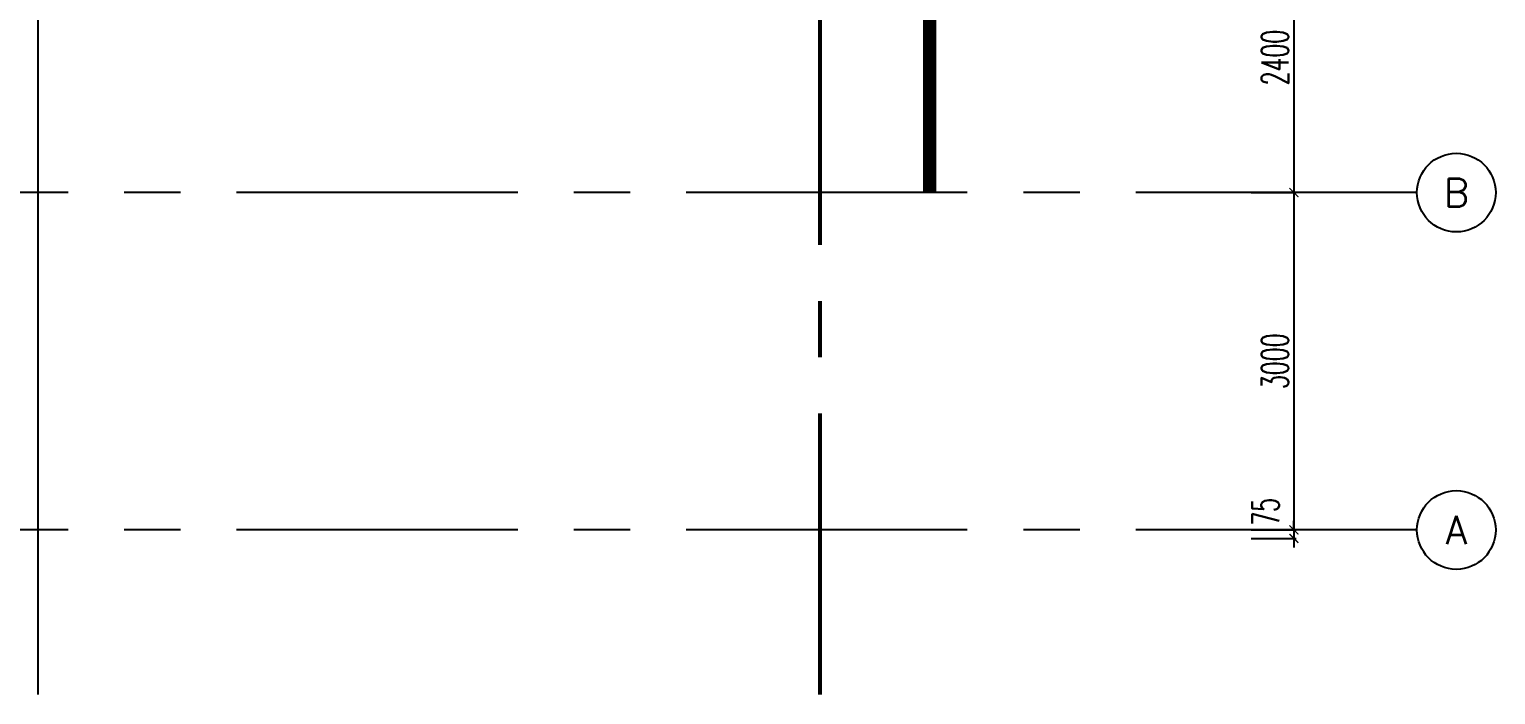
# Model space of a CAD drawing. Extents: x 88808.2 to 88899.2, y 39921.6 to 40001.1.
# Drawn here: x 88886.15 to 88899.19, y 39921.62 to 39927.53 of the extents above; entities that cross this region are included whole.
import ezdxf
from ezdxf.enums import TextEntityAlignment as Align

# ---------------------------------------------------------------- set-up
doc = ezdxf.new("R2010")
doc.units = 0
doc.header["$MEASUREMENT"] = 0
doc.header["$PDMODE"] = 34
doc.linetypes.add('CENTER2', pattern=[1.125, 0.75, -0.125, 0.125, -0.125])
doc.linetypes.add('CENTERX2', pattern=[4, 2.5, -0.5, 0.5, -0.5])
doc.layers.get('0').update_dxf_attribs({"linetype": 'CONTINUOUS'})
doc.layers.get('DEFPOINTS').update_dxf_attribs({"linetype": 'CONTINUOUS'})
for name, color, linetype in [('AX-CR', 2, 'CONTINUOUS'), ('AX-DIM', 4, 'CONTINUOUS'), ('AX-TXT', 2, 'CONTINUOUS'), ('AXES', 11, 'CENTERX2'), ('ELEV', 2, 'CONTINUOUS'), ('WALL', 2, 'CONTINUOUS')]:
    doc.layers.add(name, color=color, linetype=linetype)
doc.styles.add('ROMANS', font='ROMANS.shx', dxfattribs={"width": 0.6})
doc.dimstyles.new('DIM-OUT', dxfattribs={"dimscale": 0, "dimtxt": 0.24, "dimasz": 0.08, "dimexe": 0.02, "dimexo": 0.02, "dimgap": 0.05, "dimtad": 1, "dimdec": 0, "dimlfac": 1000, "dimzin": 0, "dimdsep": 46, "dimtxsty": 'ROMANS', "dimblk1": 'ARCHTICK', "dimblk2": 'ARCHTICK', "dimsah": 1, "dimcen": 0.01, "dimdle": 0.08, "dimclrd": 4, "dimclre": 4, "dimclrt": 2, "dimadec": 0, "dimazin": 0, "dimtp": 2, "dimtm": 2, "dimtfac": 0.114286, "dimtdec": 0, "dimtix": 1, "dimtmove": 2, "dimatfit": 3, "dimldrblk": 'ARCHTICK', "dimfxl": 0, "dimtolj": 1, "dimtzin": 0, "dimarcsym": 0})

# ---------------------------------------------------------------- blocks, each defined once
blk = doc.blocks.new('_ARCHTICK')
at = {"color": 0, "linetype": 'ByBlock', "const_width": 0.15}
blk.add_lwpolyline([(-0.5, -0.5), (0.5, 0.5)], dxfattribs=at)
blk = doc.blocks.new('*D362')
at = {"layer": 'AX-DIM', "color": 4, "lineweight": -2}
for p, q in [((88897.015, 39923.08), (88897.415, 39923.08)), ((88897.395, 39923.08), (88897.395, 39923.16)), ((88897.395, 39923.08), (88897.395, 39923.005)), ((88897.015, 39923.005), (88897.415, 39923.005)), ((88897.395, 39923.005), (88897.395, 39922.925))]:
    blk.add_line(p, q, dxfattribs=at)
at = {"layer": 'DEFPOINTS', "color": 0}
for p in [(88896.995, 39923.08), (88896.995, 39923.005), (88897.395, 39923.005)]:
    blk.add_point(p, dxfattribs=at)
at = {"layer": 'AX-DIM', "color": 4, "lineweight": -2, "xscale": 0.08, "yscale": 0.08, "zscale": 0.08}
for p, rotation in [((88897.395, 39923.08), 270), ((88897.395, 39923.005), 90)]:
    blk.add_blockref('_ARCHTICK', p, dxfattribs=dict(at, rotation=rotation))
at = {"layer": 'AX-DIM', "color": 2, "insert": (88897.143, 39923.241), "char_height": 0.24, "attachment_point": 5, "rotation": 90, "style": 'ROMANS'}
blk.add_mtext('\\A1;75', dxfattribs=at)
blk = doc.blocks.new('*D361')
at = {"layer": 'AX-DIM', "color": 4, "lineweight": -2}
for p, q in [((88897.015, 39926.08), (88897.415, 39926.08)), ((88897.395, 39926.16), (88897.395, 39923)), ((88897.015, 39923.08), (88897.415, 39923.08))]:
    blk.add_line(p, q, dxfattribs=at)
at = {"layer": 'DEFPOINTS', "color": 0}
for p in [(88896.995, 39926.08), (88896.995, 39923.08), (88897.395, 39923.08)]:
    blk.add_point(p, dxfattribs=at)
at = {"layer": 'AX-DIM', "color": 4, "lineweight": -2, "xscale": 0.08, "yscale": 0.08, "zscale": 0.08}
for p, rotation in [((88897.395, 39926.08), 90), ((88897.395, 39923.08), 270)]:
    blk.add_blockref('_ARCHTICK', p, dxfattribs=dict(at, rotation=rotation))
at = {"layer": 'AX-DIM', "color": 2, "insert": (88897.225, 39924.58), "char_height": 0.24, "attachment_point": 5, "rotation": 90, "style": 'ROMANS'}
blk.add_mtext('\\A1;3000', dxfattribs=at)
blk = doc.blocks.new('*D360')
at = {"layer": 'AX-DIM', "color": 4, "lineweight": -2}
for p, q in [((88897.395, 39928.56), (88897.395, 39926)), ((88897.015, 39928.48), (88897.415, 39928.48)), ((88897.015, 39926.08), (88897.415, 39926.08))]:
    blk.add_line(p, q, dxfattribs=at)
at = {"layer": 'DEFPOINTS', "color": 0}
for p in [(88896.995, 39928.48), (88896.995, 39926.08), (88897.395, 39926.08)]:
    blk.add_point(p, dxfattribs=at)
at = {"layer": 'AX-DIM', "color": 4, "lineweight": -2, "xscale": 0.08, "yscale": 0.08, "zscale": 0.08}
for p, rotation in [((88897.395, 39928.48), 90), ((88897.395, 39926.08), 270)]:
    blk.add_blockref('_ARCHTICK', p, dxfattribs=dict(at, rotation=rotation))
at = {"layer": 'AX-DIM', "color": 2, "insert": (88897.225, 39927.28), "char_height": 0.24, "attachment_point": 5, "rotation": 90, "style": 'ROMANS'}
blk.add_mtext('\\A1;2400', dxfattribs=at)
blk = doc.blocks.new('AXR')
at = {"layer": 'AX-CR'}
blk.add_circle((350, 0), 350, dxfattribs=at)
at = {"layer": 'AX-TXT', "style": 'ROMANS'}
blk.add_attdef('AX', text='', height=250, dxfattribs=at).set_placement((350, 0), align=Align.MIDDLE)

msp = doc.modelspace()

# ---------------------------------------------------------------- linework, layer by layer
at = {"layer": 'AXES'}
for p, q in [((88893.1703, 39921.6153), (88893.1703, 40000.0779)), ((88893.1903, 39921.6153), (88893.1903, 40000.0779)), ((88898.4894, 39926.0796), (88876.9703, 39926.0796)), ((88898.4894, 39923.0796), (88876.9703, 39923.0796))]:
    msp.add_line(p, q, dxfattribs=at)
at = {"layer": 'ELEV', "linetype": 'CENTER2', "const_width": 0.12}
msp.add_lwpolyline([(88894.1545, 39926.0796), (88894.1545, 39989.6996)], dxfattribs=at)
at = {"layer": 'WALL'}
msp.add_line((88886.2203, 39928.2296), (88886.2203, 39921.6153), dxfattribs=at)

# ---------------------------------------------------------------- block references
at = {"layer": 'AXES', "xscale": 0.001, "yscale": 0.001, "zscale": 0.001}
for p, values in [((88898.4894, 39926.0796), {'AX': 'B'}), ((88898.4894, 39923.0796), {'AX': 'A'})]:
    msp.add_blockref('AXR', p, dxfattribs=at).add_auto_attribs(values)

# ---------------------------------------------------------------- dimensions: what is measured, and where the dimension line sits
at = {"layer": 'AX-DIM'}
for base, p1, p2, picture, middle in [((88897.3951, 39926.0796), (88896.9951, 39928.4796), (88896.9951, 39926.0796), '*D360', (88897.2251, 39927.2796)), ((88897.3951, 39923.0796), (88896.9951, 39926.0796), (88896.9951, 39923.0796), '*D361', (88897.2251, 39924.5796))]:
    dim = msp.add_linear_dim(base=base, p1=p1, p2=p2, angle=270, dimstyle='DIM-OUT', override={"dimscale": 1}, dxfattribs=at)
    dim.commit()
    dim.dimension.update_dxf_attribs({"geometry": picture, "text_midpoint": middle})
dim = msp.add_linear_dim(base=(88897.3951, 39923.0046), p1=(88896.9951, 39923.0796), p2=(88896.9951, 39923.0046), angle=270, dimstyle='DIM-OUT', override={"dimscale": 1}, dxfattribs=at)
dim.commit()
dim.dimension.update_dxf_attribs({"geometry": '*D362', "text_midpoint": (88897.1429, 39923.2406), "dimtype": 160})

doc.saveas('drawing.dxf')
